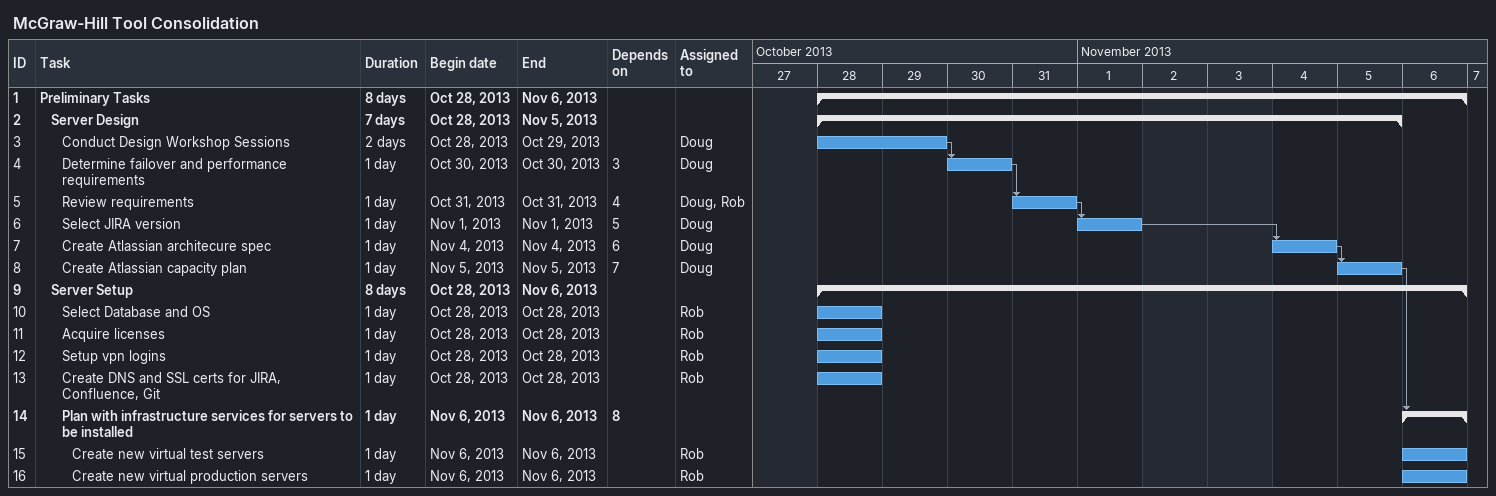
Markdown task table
McGraw-Hill Tool Consolidation

| ID | Level | Task | Duration | Start | Finish | Predecessors | Resources |
|---|---|---|---|---|---|---|---|
| 1 | 1 | **Preliminary Tasks** | 8d | 2013-10-28 | 2013-11-06 |  |  |
| 2 | 2 | **Server Design** | 7d | 2013-10-28 | 2013-11-05 |  |  |
| 3 | 3 | Conduct Design Workshop Sessions | 2d | 2013-10-28 | 2013-10-29 |  | Doug |
| 4 | 3 | Determine failover and performance requirements | 1d | 2013-10-30 | 2013-10-30 | 3 | Doug |
| 5 | 3 | Review requirements | 1d | 2013-10-31 | 2013-10-31 | 4 | Doug, Rob |
| 6 | 3 | Select JIRA version | 1d | 2013-11-01 | 2013-11-01 | 5 | Doug |
| 7 | 3 | Create Atlassian architecure spec | 1d | 2013-11-04 | 2013-11-04 | 6 | Doug |
| 8 | 3 | Create Atlassian capacity plan | 1d | 2013-11-05 | 2013-11-05 | 7 | Doug |
| 9 | 2 | **Server Setup** | 8d | 2013-10-28 | 2013-11-06 |  |  |
| 10 | 3 | Select Database and OS | 1d | 2013-10-28 | 2013-10-28 |  | Rob |
| 11 | 3 | Acquire licenses | 1d | 2013-10-28 | 2013-10-28 |  | Rob |
| 12 | 3 | Setup vpn logins | 1d | 2013-10-28 | 2013-10-28 |  | Rob |
| 13 | 3 | Create DNS and SSL certs for JIRA, Confluence, Git | 1d | 2013-10-28 | 2013-10-28 |  | Rob |
| 14 | 3 | **Plan with infrastructure services for servers to be installed** | 1d | 2013-11-06 | 2013-11-06 | 8 |  |
| 15 | 4 | Create new virtual test servers | 1d | 2013-11-06 | 2013-11-06 |  | Rob |
| 16 | 4 | Create new virtual production servers | 1d | 2013-11-06 | 2013-11-06 |  | Rob |
